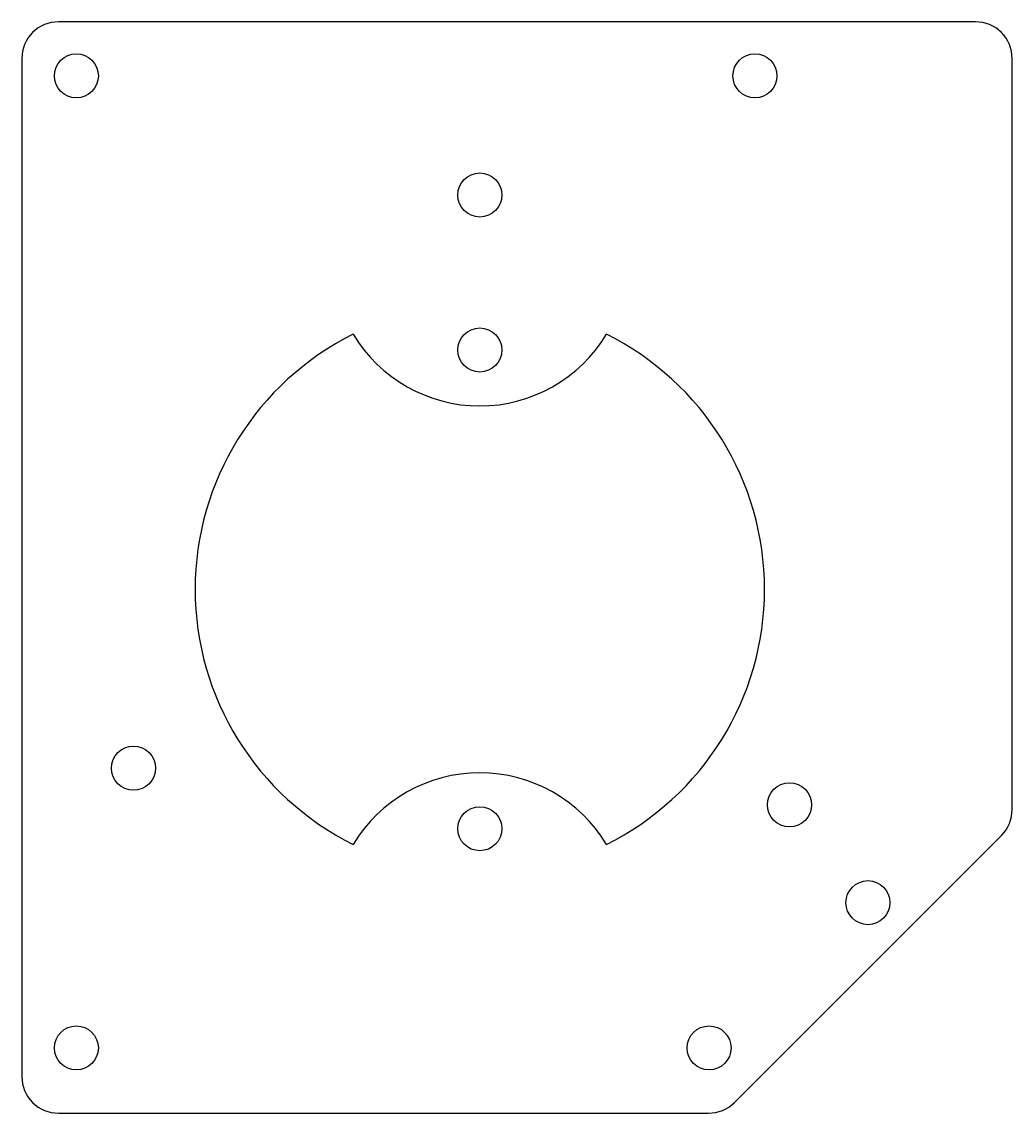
# Model space of a CAD drawing. Header units: millimetres. Extents: x -25 to 29, y -28.6 to 30.9.
import ezdxf

# ---------------------------------------------------------------- set-up
doc = ezdxf.new("R2010")
doc.units = ezdxf.units.MM
doc.layers.get('0').update_dxf_attribs({"linetype": 'CONTINUOUS'})

msp = doc.modelspace()

# ---------------------------------------------------------------- linework, layer by layer
msp.add_lwpolyline([(27.027, 30.942), (-22.973, 30.942, 0.414214), (-24.973, 28.942), (-24.973, -26.558, 0.414214), (-22.973, -28.558), (12.466, -28.558, 0.198912), (13.88, -27.973), (28.441, -13.412, 0.198912), (29.027, -11.997), (29.027, 28.942, 0.414214)], format="xyb", close=True)
for centre in [(-22, 28), (15, 28), (0, 21.5), (0, 13.05), (-18.887, -9.75), (16.887, -11.75), (0, -13.05), (21.161, -17.082), (-22, -25), (12.5, -25)]:
    msp.add_circle(centre, 1.2)
for centre, radius, start, end in [((0, 0), 15.524, 116.40253, 243.59747), ((0, 18.054), 8.054, 211.00964, 328.99036), ((0, 0), 15.524, -63.59747, 63.59747), ((0, -18.054), 8.054, 31.00964, 148.99036)]:
    msp.add_arc(centre, radius, start, end)

doc.saveas('drawing.dxf')
